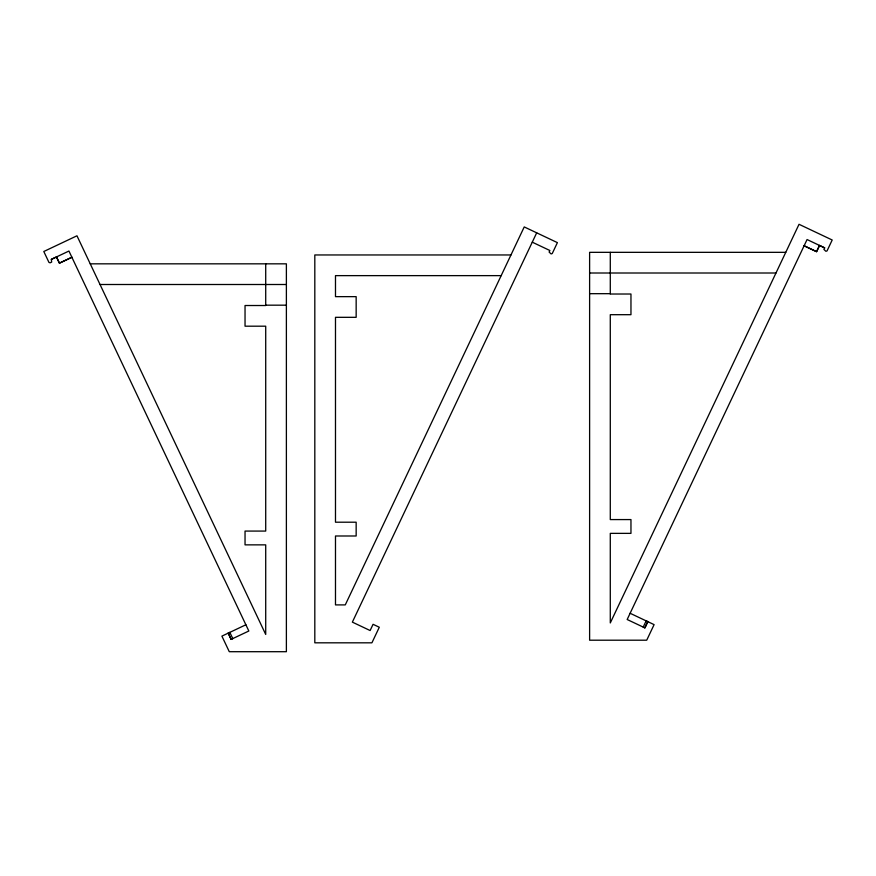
<?xml version="1.0" encoding="UTF-8"?>
<svg xmlns="http://www.w3.org/2000/svg" width="876" height="876" viewBox="0 0 876 876"><rect width="100%" height="100%" fill="white"/><g stroke="black" fill="none" stroke-linecap="round" stroke-linejoin="round"><path stroke-width="1.31" d="M646.335 624.763L647.769 621.61L646.17 620.876L643.214 627.106L644.824 627.84L646.389 624.796M819.52 245.433L816.585 251.686L804.124 245.773L816.585 251.686L819.52 245.433L824.666 247.875L823.922 249.43L825.893 251.313L827.043 250.908L832.2 240.002L799.032 224.3L610.287 622.945L610.287 533.364L630.961 533.364L630.961 519.577L610.287 519.577L610.287 314.692L630.961 314.692L630.961 294.018L610.287 294.018L610.287 252.332M536.692 232.83L352.36 622.124L370.11 630.534L373.066 624.303L379.297 627.249L371.917 642.82L314.812 642.82L314.812 254.96L510.96 254.96M231.078 639.403L232.786 638.604L229.83 632.373L228.231 633.107L231.078 639.403L248.828 631.005L68.93 251.04L51.334 259.373L51.662 262.077L50.107 262.811L48.957 262.406L43.8 251.5L76.968 235.797L265.713 634.443L265.713 544.861L245.039 544.861L245.039 531.075L265.713 531.075L265.713 326.19L245.039 326.19L245.039 305.516L265.713 305.516L265.713 263.829M51.334 259.373L56.48 256.931L59.426 263.161L71.876 257.27L59.426 263.161L56.48 256.931M245.882 624.774L221.902 636.129L229.282 651.7L286.386 651.7L286.386 263.829L90.228 263.829M229.611 636.294L231.176 639.338M785.772 252.332L589.614 252.332L589.614 640.203L646.718 640.203L654.098 624.632L630.118 613.277M589.614 273.005L775.983 273.005M501.171 275.633L335.486 275.633L335.486 296.646L356.16 296.646L356.16 317.32L335.486 317.32L335.486 522.205L356.16 522.205L356.16 535.992L335.486 535.992L335.486 604.9L345.275 604.9L524.231 226.928L557.399 242.63L552.241 253.536L551.092 253.941L549.121 252.058L549.854 250.503L532.269 242.17M100.017 284.503L286.386 284.503M589.614 293.679L610.287 293.679M265.713 305.176L286.386 305.176M824.666 247.875L807.07 239.542L627.172 619.507L644.922 627.906L647.769 621.61M228.231 633.107L229.665 636.261"/></g></svg>
